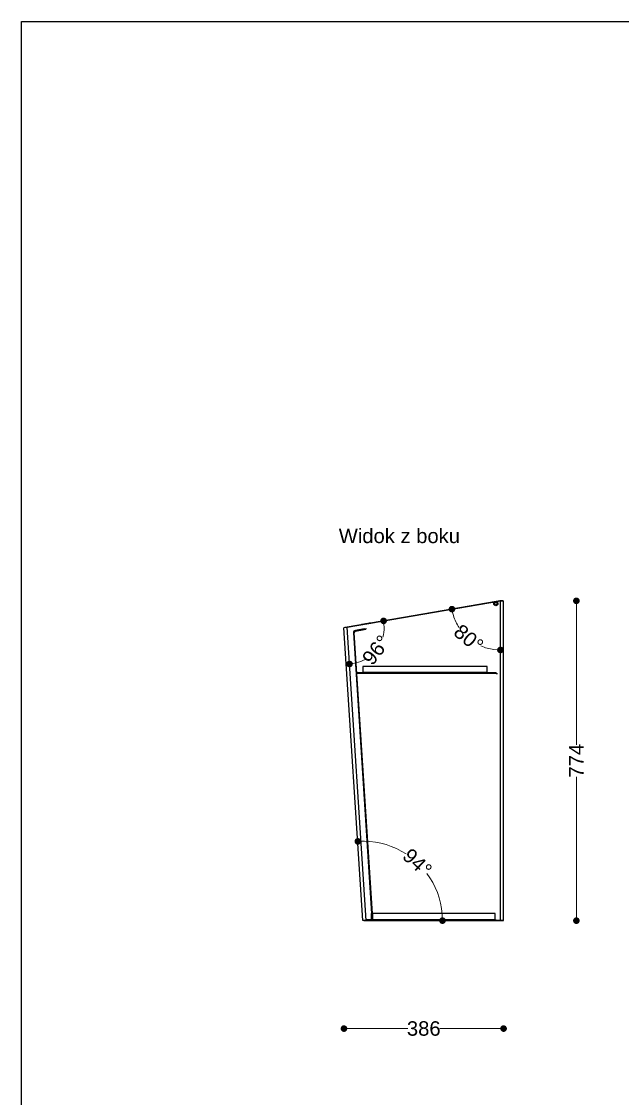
# Model space of a CAD drawing. Header units: millimetres. Extents: x 10366 to 28454, y 24552 to 29702.
# Drawn here: x 15283 to 16736, y 27082 to 29687 of the extents above; entities that cross this region are included whole.
import ezdxf

# ---------------------------------------------------------------- set-up
doc = ezdxf.new("R2010")
doc.units = ezdxf.units.MM
doc.header["$LTSCALE"] = 3
doc.layers.add('DomyÅ›lny', color=7, linetype='Continuous')
doc.styles.get("Standard").update_dxf_attribs({"font": 'arial.ttf'})
doc.dimstyles.new('MATEUSZ', dxfattribs={"dimtxt": 35, "dimasz": 16, "dimexe": 0.18, "dimexo": 0.0625, "dimgap": 0.09, "dimtad": 0, "dimdec": 0, "dimdsep": 46, "dimtxsty": 'Standard', "dimblk": 'DOT', "dimcen": 0.09, "dimse1": 1, "dimse2": 1, "dimadec": 0, "dimazin": 0, "dimtfac": 1, "dimtdec": 0, "dimtofl": 0, "dimtmove": 0, "dimatfit": 3, "dimfxl": 1, "dimtolj": 1, "dimtzin": 0, "dimlwd": 9, "dimlwe": 9, "dimarcsym": 0})

# ---------------------------------------------------------------- blocks, each defined once
blk = doc.blocks.new('_Dot')
at = {"color": 0, "linetype": 'ByBlock', "lineweight": -2}
blk.add_line((-0.5, 0), (-1, 0), dxfattribs=at)
at = {"color": 0, "linetype": 'ByBlock', "const_width": 0.5}
blk.add_lwpolyline([(-0.25, 0, 1), (0.25, 0, 1)], format="xyb", close=True, dxfattribs=at)
blk = doc.blocks.new('*D47')
at = {"color": 0, "lineweight": 9, "transparency": 16777216}
for p, q in [((16078.3, 27251), (16216.5, 27251)), ((16432.2, 27251), (16294, 27251))]:
    blk.add_line(p, q, dxfattribs=at)
at = {"layer": 'Defpoints', "color": 0, "transparency": 16777216}
for p in [(16448.2, 28285.8), (16062.3, 28220.9), (16448.2, 27251)]:
    blk.add_point(p, dxfattribs=at)
at = {"color": 0, "lineweight": 9, "transparency": 16777216, "xscale": 16, "yscale": 16, "zscale": 16, "rotation": 180}
blk.add_blockref('_Dot', (16062.3, 27251), dxfattribs=at)
at = {"color": 0, "lineweight": 9, "transparency": 16777216, "xscale": 16, "yscale": 16, "zscale": 16}
blk.add_blockref('_Dot', (16448.2, 27251), dxfattribs=at)
at = {"color": 0, "transparency": 16777216, "insert": (16255.2, 27251), "char_height": 35, "attachment_point": 5}
blk.add_mtext('\\A1;386', dxfattribs=at)
blk = doc.blocks.new('*D48')
at = {"color": 0, "lineweight": 9, "transparency": 16777216}
for p, q in [((16624.2, 28269.8), (16624.2, 27937.5)), ((16624.2, 27528.1), (16624.2, 27860.4))]:
    blk.add_line(p, q, dxfattribs=at)
at = {"layer": 'Defpoints', "color": 0, "transparency": 16777216}
for p in [(16448.2, 28285.8), (16624.2, 28285.8), (16448.2, 27512.1)]:
    blk.add_point(p, dxfattribs=at)
at = {"color": 0, "lineweight": 9, "transparency": 16777216, "xscale": 16, "yscale": 16, "zscale": 16}
for p, rotation in [((16624.2, 28285.8), 90), ((16624.2, 27512.1), 270)]:
    blk.add_blockref('_Dot', p, dxfattribs=dict(at, rotation=rotation))
at = {"color": 0, "transparency": 16777216, "insert": (16624.2, 27899), "char_height": 35, "attachment_point": 5, "rotation": 90}
blk.add_mtext('\\A1;774', dxfattribs=at)
blk = doc.blocks.new('*D49')
at = {"color": 0, "lineweight": 9, "transparency": 16777216}
for start, end in [(197.4865, 213.0561), (246.7184, 262.288)]:
    blk.add_arc((16440.5, 28285.9), 119, start, end, dxfattribs=at)
at = {"layer": 'Defpoints', "color": 0, "transparency": 16777216}
for p in [(16430.1, 28284.2), (16440.5, 28285.8), (16080.3, 28223.9), (16344.9, 28215.1), (16440.5, 27512.1)]:
    blk.add_point(p, dxfattribs=at)
at = {"color": 0, "lineweight": 9, "transparency": 16777216, "xscale": 16, "yscale": 16, "zscale": 16}
for p, rotation in [((16323.2, 28265.7), 103.6305117924858), ((16440.5, 28167), 356.1440061831516)]:
    blk.add_blockref('_Dot', p, dxfattribs=dict(at, rotation=rotation))
at = {"color": 0, "transparency": 16777216, "insert": (16363.8, 28195), "char_height": 35, "attachment_point": 5, "rotation": 319.8873}
blk.add_mtext('\\A1;80°', dxfattribs=at)
blk = doc.blocks.new('*D50')
at = {"color": 0, "lineweight": 9, "transparency": 16777216}
for start, end in [(57.1718, 88.9382), (4.7712, 36.5375)]:
    blk.add_arc((16108.2, 27512.1), 192.2, start, end, dxfattribs=at)
at = {"layer": 'Defpoints', "color": 0, "transparency": 16777216}
for p in [(16062.3, 28220.9), (16272.6, 27611.7), (16108.2, 27512.1), (16116, 27512.1), (16440.5, 27512.1)]:
    blk.add_point(p, dxfattribs=at)
at = {"color": 0, "lineweight": 9, "transparency": 16777216, "xscale": 16, "yscale": 16, "zscale": 16}
for p, rotation in [((16095.8, 27703.9), 181.3237550393465), ((16300.4, 27512.1), 272.3855905004742)]:
    blk.add_blockref('_Dot', p, dxfattribs=dict(at, rotation=rotation))
at = {"color": 0, "transparency": 16777216, "insert": (16239.7, 27652.3), "char_height": 35, "attachment_point": 5, "rotation": 316.8547}
blk.add_mtext('\\A1;94°', dxfattribs=at)
blk = doc.blocks.new('*D51')
at = {"color": 0, "lineweight": 9, "transparency": 16777216}
for start, end in [(344.3743, 359.4805), (283.9773, 299.0835)]:
    blk.add_arc((16070, 28222.2), 89.4, start, end, dxfattribs=at)
at = {"layer": 'Defpoints', "color": 0, "transparency": 16777216}
for p in [(16440.5, 28285.8), (16070, 28222.2), (16070, 28222.2), (16122.2, 28149.6), (16116, 27512.1)]:
    blk.add_point(p, dxfattribs=at)
at = {"color": 0, "lineweight": 9, "transparency": 16777216, "xscale": 16, "yscale": 16, "zscale": 16}
for p, rotation in [((16158.1, 28237.3), 94.61446225143754), ((16075.7, 28133), 188.8433317862966)]:
    blk.add_blockref('_Dot', p, dxfattribs=dict(at, rotation=rotation))
at = {"color": 0, "transparency": 16777216, "insert": (16140.1, 28166.8), "char_height": 35, "attachment_point": 5, "rotation": 51.7289}
blk.add_mtext('\\A1;96°', dxfattribs=at)

msp = doc.modelspace()

# ---------------------------------------------------------------- linework, layer by layer
msp.add_lwpolyline([(15282.8, 24555.1), (15282.8, 29687.3), (18911.6, 29687.3), (18911.6, 24555.1)], close=True)
at = {"layer": 'DomyÅ›lny'}
for p, q in [((16070, 28222.2), (16440.5, 28285.8)), ((16440.5, 28285.8), (16070, 28222.2)), ((16430.1, 28284.2), (16080.3, 28223.9)), ((16440.5, 27512.1), (16440.5, 28285.8)), ((16448.2, 27512.1), (16448.2, 28285.8)), ((16108.2, 27512.1), (16062.3, 28220.9)), ((16116, 27512.1), (16070, 28222.2)), ((16111.2, 28218.1), (16090, 28214.4)), ((16090.3, 28212.5), (16111.5, 28216.1)), ((16102.9, 28226.9), (16102.7, 28227.9)), ((16104.7, 28227.2), (16104.5, 28228.2)), ((16111.5, 28216.1), (16111.2, 28218.1)), ((16112, 28228.5), (16111.8, 28229.5)), ((16115.5, 28229.1), (16115.3, 28230.1)), ((16118.7, 28229.6), (16118.5, 28230.6)), ((16128, 28232.3), (16128.2, 28231.3)), ((16085.1, 28208.2), (16129.1, 27529.1)), ((16131.1, 27529.1), (16087.1, 28208.4)), ((16093.3, 28112.1), (16430.1, 28112.1)), ((16093.3, 28112.1), (16093.5, 28110.1)), ((16108.1, 28127.1), (16108.1, 28112.1)), ((16408.1, 28127.1), (16108.1, 28127.1)), ((16408.1, 28112.1), (16108.1, 28112.1)), ((16408.1, 28112.1), (16408.1, 28127.1)), ((16430.1, 28110.1), (16430.1, 28112.1)), ((16430.1, 28110.1), (16093.5, 28110.1)), ((16430.1, 28110.1), (16433.2, 28110.1)), ((16128.9, 27514.1), (16116, 27514.1)), ((16116, 27514.1), (16116, 27512.1)), ((16128.2, 27529.1), (16128.2, 27514.1)), ((16428.2, 27529.1), (16128.2, 27529.1)), ((16428.2, 27514.1), (16128.2, 27514.1)), ((16128.9, 27514.1), (16430.1, 27514.1)), ((16129.1, 27529.1), (16129.1, 27514.1)), ((16129.1, 27514.1), (16131.1, 27514.1)), ((16131.1, 27529.1), (16131.1, 27514.1)), ((16428.2, 27514.1), (16428.2, 27529.1)), ((16430.1, 27512.1), (16430.1, 27514.1)), ((16110.3, 27512.1), (16116, 27512.1)), ((16430.1, 27512.1), (16116, 27512.1)), ((16116, 27512.1), (16440.5, 27512.1)), ((16440.5, 27512.1), (16116, 27512.1)), ((16430.1, 27512.1), (16446.2, 27512.1))]:
    msp.add_line(p, q, dxfattribs=at)
for points in [[(16440, 28285.8, 0), (16440, 28285.8, 0), (16440, 28285.8, 0), (16440, 28285.8, 0), (16440, 28285.8, 0), (16440, 28285.8, 0), (16440, 28285.8, 0), (16440, 28285.8, 0), (16440, 28285.8, 0), (16440, 28285.8, 0), (16440, 28285.8, 0), (16439.9, 28285.8, 0), (16439.8, 28285.8, 0), (16438.9, 28285.7, 0), (16430.1, 28284.2, 0)], [(16440.5, 28285.8, 0), (16446, 28285.8, 0), (16447.6, 28285.8, 0), (16448.1, 28285.8, 0), (16448.2, 28285.8, 0), (16448.2, 28285.8, 0), (16448.2, 28285.8, 0), (16448.2, 28285.8, 0), (16448.2, 28285.8, 0), (16448.2, 28285.8, 0), (16448.2, 28285.8, 0), (16448.2, 28285.8, 0), (16448.2, 28285.8, 0), (16448.2, 28285.8, 0), (16448.2, 28285.8, 0), (16448.2, 28285.8, 0), (16448.2, 28285.8, 0), (16448.2, 28285.8, 0), (16448.2, 28285.8, 0)], [(16446.2, 28285.8, 0), (16446.2, 28285.8, 0), (16446.2, 28285.8, 0), (16446.2, 28285.8, 0), (16446.2, 28285.8, 0), (16446.2, 28285.8, 0), (16446.2, 28285.8, 0), (16446.2, 28285.8, 0), (16446.2, 28285.8, 0), (16446.2, 28285.8, 0), (16446.2, 28285.8, 0), (16446.2, 28285.8, 0), (16446.2, 28285.8, 0), (16446, 28285.8, 0), (16444.6, 28285.8, 0), (16440.5, 28285.8, 0)], [(16062.3, 28220.9, 0), (16062.3, 28220.9, 0), (16062.3, 28220.9, 0), (16062.3, 28220.9, 0), (16062.3, 28220.9, 0), (16062.3, 28220.9, 0), (16062.3, 28220.9, 0), (16062.3, 28220.9, 0), (16062.3, 28220.9, 0), (16062.3, 28220.9, 0), (16062.3, 28220.9, 0), (16062.3, 28220.9, 0), (16062.4, 28220.9, 0), (16063.1, 28221, 0), (16070, 28222.2, 0)], [(16070, 28222.2, 0), (16064.3, 28221.2, 0)], [(16080.3, 28223.9, 0), (16070.5, 28222.2, 0)], [(16111.2, 28218.1, 0), (16117, 28219.1, 0)], [(16115.4, 28216.8, 0), (16111.5, 28216.1, 0)], [(16116, 27512.1, 0), (16108.2, 27512.1, 0)], [(16110.2, 27512.1, 0), (16110.2, 27512.1, 0), (16110.2, 27512.1, 0), (16110.2, 27512.1, 0), (16110.2, 27512.1, 0), (16110.2, 27512.1, 0), (16110.2, 27512.1, 0), (16110.2, 27512.1, 0), (16110.2, 27512.1, 0), (16110.2, 27512.1, 0), (16110.2, 27512.1, 0), (16110.2, 27512.1, 0), (16110.3, 27512.1, 0), (16110.8, 27512.1, 0), (16116, 27512.1, 0)], [(16446.2, 27512.1, 0), (16446.2, 27512.1, 0), (16446.2, 27512.1, 0), (16446.2, 27512.1, 0), (16446.2, 27512.1, 0), (16446.2, 27512.1, 0), (16446.2, 27512.1, 0), (16446.2, 27512.1, 0), (16446.2, 27512.1, 0), (16446.2, 27512.1, 0), (16446.2, 27512.1, 0), (16446.2, 27512.1, 0), (16446.2, 27512.1, 0), (16446, 27512.1, 0), (16444.6, 27512.1, 0), (16440.5, 27512.1, 0)], [(16440.5, 27512.1, 0), (16446, 27512.1, 0), (16447.6, 27512.1, 0), (16448.1, 27512.1, 0), (16448.2, 27512.1, 0), (16448.2, 27512.1, 0), (16448.2, 27512.1, 0), (16448.2, 27512.1, 0), (16448.2, 27512.1, 0), (16448.2, 27512.1, 0), (16448.2, 27512.1, 0), (16448.2, 27512.1, 0), (16448.2, 27512.1, 0), (16448.2, 27512.1, 0), (16448.2, 27512.1, 0), (16448.2, 27512.1, 0), (16448.2, 27512.1, 0), (16448.2, 27512.1, 0), (16448.2, 27512.1, 0)]]:
    msp.add_polyline3d(points, dxfattribs=at)
for points in [[(16114, 28229.9, 0), (16105.3, 28228.4, 0), (16103.1, 28228, 0), (16102.7, 28227.9, 0), (16102.7, 28227.9, 0), (16102.7, 28227.9, 0), (16102.7, 28227.9, 0), (16102.7, 28227.9, 0), (16102.7, 28227.9, 0), (16102.7, 28227.9, 0), (16102.7, 28227.9, 0), (16102.7, 28227.9, 0), (16102.7, 28227.9, 0), (16102.7, 28227.9, 0), (16102.7, 28227.9, 0), (16102.7, 28227.9, 0), (16102.7, 28227.9, 0), (16102.7, 28227.9, 0), (16102.7, 28227.9, 0), (16102.7, 28227.9, 0), (16102.7, 28227.9, 0), (16102.7, 28227.9, 0), (16102.7, 28227.9, 0), (16102.8, 28227.9, 0), (16103, 28228, 0), (16106, 28228.5, 0), (16117.8, 28230.5, 0), (16127.4, 28232.2, 0), (16128, 28232.3, 0), (16128, 28232.3, 0), (16128, 28232.3, 0), (16128, 28232.3, 0), (16128, 28232.3, 0), (16128, 28232.3, 0), (16128, 28232.3, 0), (16128, 28232.3, 0), (16128, 28232.3, 0), (16128, 28232.3, 0), (16128, 28232.3, 0), (16128, 28232.3, 0), (16128, 28232.3, 0), (16128, 28232.3, 0), (16128, 28232.3, 0), (16128, 28232.3, 0), (16128, 28232.3, 0), (16127.9, 28232.2, 0), (16127.6, 28232.2, 0), (16124.5, 28231.7, 0)], [(16116.7, 28230.3, 0), (16124.1, 28231.6, 0), (16125.8, 28231.9, 0), (16126.2, 28231.9, 0), (16126.2, 28231.9, 0), (16126.2, 28231.9, 0), (16126.2, 28231.9, 0), (16126.2, 28231.9, 0), (16126.2, 28231.9, 0), (16126.2, 28231.9, 0), (16126.2, 28231.9, 0), (16126.2, 28231.9, 0), (16126.2, 28231.9, 0), (16126.2, 28231.9, 0), (16126.2, 28231.9, 0), (16126.2, 28231.9, 0), (16126.2, 28231.9, 0), (16126.2, 28231.9, 0), (16126.2, 28231.9, 0), (16126.1, 28231.9, 0), (16125.9, 28231.9, 0), (16123.3, 28231.5, 0), (16112.8, 28229.7, 0), (16105, 28228.3, 0), (16104.5, 28228.2, 0), (16104.5, 28228.2, 0), (16104.5, 28228.2, 0), (16104.5, 28228.2, 0), (16104.5, 28228.2, 0), (16104.5, 28228.2, 0), (16104.5, 28228.2, 0), (16104.5, 28228.2, 0), (16104.5, 28228.2, 0), (16104.5, 28228.2, 0), (16104.5, 28228.2, 0), (16104.5, 28228.2, 0), (16104.5, 28228.2, 0), (16104.5, 28228.2, 0), (16104.5, 28228.2, 0), (16104.5, 28228.2, 0), (16104.5, 28228.2, 0), (16104.5, 28228.2, 0), (16104.6, 28228.2, 0), (16104.8, 28228.3, 0), (16107.4, 28228.7, 0)], [(16406.5, 27512.1, 0), (16401, 27512.1, 0), (16406.5, 27512.1, 0), (16412, 27512.1, 0)]]:
    msp.add_polyline3d(points, close=True, dxfattribs=at)
for radius in [5, 3, 3]:
    msp.add_circle((16429.5, 28278.8), radius, dxfattribs=at)
for radius in [5.89, 3.89]:
    msp.add_arc((16091, 28208.6), radius, 99.7745, 183.7091, dxfattribs=at)

# ---------------------------------------------------------------- texts
msp.add_text('Widok z boku', height=34.962).set_placement((16049.7, 28425.5))

# ---------------------------------------------------------------- dimensions: what is measured, and where the dimension line sits
dim = msp.add_linear_dim(base=(16448.2, 27251), p1=(16062.3, 28220.9), p2=(16448.2, 28285.8), dimstyle='MATEUSZ')
dim.commit()
dim.dimension.update_dxf_attribs({"geometry": '*D47', "text_midpoint": (16255.2, 27251)})
for base, line1, line2, picture, middle in [((16122.2, 28149.6), ((16116, 27512.1), (16070, 28222.2)), ((16440.5, 28285.8), (16070, 28222.2)), '*D51', (16140.1, 28166.8)), ((16344.9, 28215.1), ((16440.5, 27512.1), (16440.5, 28285.8)), ((16430.1, 28284.2), (16080.3, 28223.9)), '*D49', (16363.8, 28195)), ((16272.6, 27611.7), ((16108.2, 27512.1), (16062.3, 28220.9)), ((16440.5, 27512.1), (16116, 27512.1)), '*D50', (16239.7, 27652.3))]:
    dim = msp.add_angular_dim_2l(base=base, line1=line1, line2=line2, dimstyle='MATEUSZ')
    dim.commit()
    dim.dimension.update_dxf_attribs({"geometry": picture, "text_midpoint": middle})
dim = msp.add_linear_dim(base=(16624.2, 28285.8), p1=(16448.2, 27512.1), p2=(16448.2, 28285.8), angle=90, dimstyle='MATEUSZ')
dim.commit()
dim.dimension.update_dxf_attribs({"geometry": '*D48', "text_midpoint": (16624.2, 27899)})

doc.saveas('drawing.dxf')
